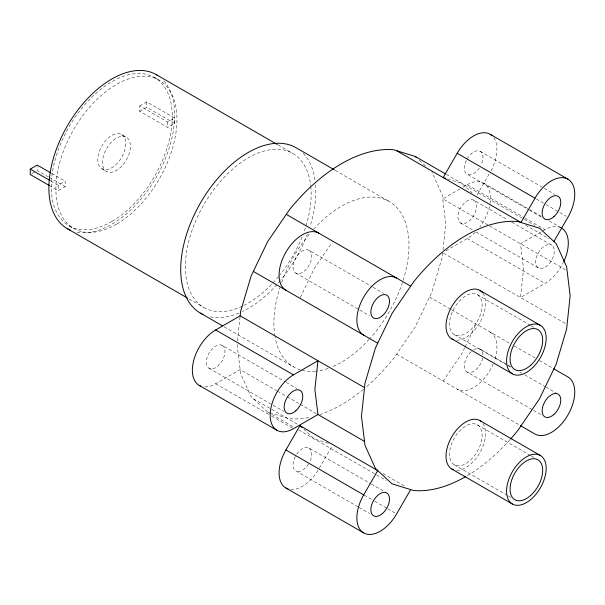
<?xml version="1.0" encoding="UTF-8"?>
<svg xmlns="http://www.w3.org/2000/svg" width="605" height="605" viewBox="0 0 605 605"><rect width="100%" height="100%" fill="white"/><g stroke="black" fill="none" stroke-linecap="round" stroke-linejoin="round"><path stroke-width="0.45" stroke-dasharray="3.02 2.27" d="M237.478 340.781L240.049 316.74M442.716 252.656L442.225 257.231L431.804 292.306L415.219 326.836L393.605 358.462A147.575 85.199 -60 0 1 366.252 386.935M443.011 249.88L445.779 223.986L442.225 194.855L431.804 171.812M300.337 297.456L314.229 268.529L331.805 242.809M464.663 347.777L461.804 353.728L443.162 381.006M465.071 346.922L476.105 323.955M319.311 468.172L332.402 445.492M477.042 194.976L489.664 173.106M139.725 105.92L146.713 101.882L174.663 118.02L174.663 123.405L167.676 127.436L139.725 111.297L139.725 105.92L167.676 122.059L174.663 118.02M31.8 173.605L35.687 171.366M139.725 111.297L146.713 107.266L174.663 123.405M51.017 181.114L58.201 185.259L65.189 181.228L65.189 186.605L58.201 190.643L50.215 186.03M459.861 188.964L442.716 198.863L488.908 225.536M463.127 187.081L467.211 184.722L523.938 217.475M204.898 386.92A32.942 19.02 -60 0 0 215.652 383.751L240.147 369.602L276.621 390.656M445.983 250.773L467.211 238.514A32.942 19.02 -60 0 0 475.175 232.297M560.744 227.624A32.942 19.02 -60 0 0 545.007 229.635L520.512 243.777L523.575 268.907L520.512 297.569L545.007 283.427A32.942 19.02 -60 0 0 563.489 262.237M447.602 178.944L461.804 183.33L472.021 192.806M237.084 344.479L240.639 373.61L251.067 396.653L267.644 412.035L289.258 418.705A147.575 85.199 -60 0 0 310.562 417.155M328.432 443.314L314.229 438.927L304.02 429.459M480.249 151.379L543.456 187.875M544.273 188.344L554.808 194.424M536.325 198.969L545.241 204.112M546.05 204.581L559.012 212.068M559.822 212.537L566.31 216.28M483.682 183.088L541.218 216.31M549.325 220.991L561.478 228.009M466.273 160.506A13.174 7.608 -60 0 0 467.075 174.202L528.664 209.761M529.473 210.23L541.626 217.248M524.747 217.944L545.007 229.635M446.278 174.361L523.393 218.889M524.202 219.358L534.737 225.438M525.541 225.136L549.038 238.703M473.798 200.21A13.174 7.608 -60 0 1 469.624 220.621A13.174 7.608 -60 0 1 458.212 214.026A13.174 7.608 -60 0 1 473.798 200.21L507.837 219.857M511.883 222.194L551.594 245.123A13.174 7.608 -60 0 1 547.419 265.534A13.174 7.608 -60 0 1 536.007 258.948A13.174 7.608 -60 0 1 551.594 245.123M489.717 225.998L565.463 269.732M460.624 223.026L472.777 230.044M476.022 231.919L538.42 267.947M467.211 238.514L545.007 283.427M335.253 170.368L389.196 201.51M278.02 144.928L292.737 153.42M154.275 77.342L158.933 80.026M443.526 253.124L565.463 323.524M477.345 294.658A23.058 13.31 -60 0 1 470.032 330.375A23.058 13.31 -60 0 1 450.067 318.843A23.058 13.31 -60 0 1 477.345 294.658L530.54 325.369M531.356 325.838L533.807 327.26M429.52 297.055L450.77 309.329M451.587 309.798L509.584 343.277M514.189 345.939L535.516 358.251M539.562 360.588L553.9 368.868M121.658 134.529A19.761 11.412 -60 0 1 115.389 165.142A19.761 11.412 -60 0 1 98.275 155.258A19.761 11.412 -60 0 1 121.658 134.529L126.316 137.214A19.761 11.412 -60 0 1 120.047 167.827A19.761 11.412 -60 0 1 102.933 157.95A19.761 11.412 -60 0 1 126.316 137.214M308.958 250.273A13.174 7.608 -60 0 1 304.784 270.685A13.174 7.608 -60 0 1 293.372 264.098A13.174 7.608 -60 0 1 308.958 250.273L372.173 286.762M372.982 287.231L383.517 293.319M480.249 349.168L510.234 366.479M519.96 372.09L521.578 373.028M524.822 374.903L545.082 386.595M545.892 387.064L556.426 393.144M454.287 334.595L507.482 365.307M508.298 365.775L510.749 367.197M295.784 273.097L358.992 309.586M359.809 310.055L369.526 315.666M471.25 351.581A13.174 7.608 -60 0 0 467.075 371.992L532.718 409.887M533.527 410.356L541.626 415.03M101.89 168.757L106.548 171.449M396.577 354.114L520.958 425.92M51.614 173.385L65.189 181.228M48.415 176.925L37.238 170.466L37.238 166.882M49.217 177.386L65.189 186.605M477.345 424.831A23.058 13.31 -60 0 1 470.032 460.549A23.058 13.31 -60 0 1 450.067 449.023A23.058 13.31 -60 0 1 477.345 424.831L530.54 455.542M531.356 456.019L533.807 457.433M69.272 225.945L73.931 228.637M189.085 298.976L203.794 307.469M224.205 326.859L293.667 366.963M454.287 464.769L507.482 495.48M508.298 495.956L510.749 497.37M222.247 345.44A13.174 7.608 -60 0 1 218.065 365.851A13.174 7.608 -60 0 1 206.653 359.264A13.174 7.608 -60 0 1 222.247 345.44L285.454 381.937M286.263 382.405L296.798 388.486M277.43 391.125L286.339 396.275M287.156 396.744L299.309 403.762M300.118 404.231L316.324 413.586M209.065 368.263L272.28 404.76M273.089 405.221L283.624 411.309M253.344 398.771L298.295 424.725M383.116 473.692L405.804 486.791M267.644 412.035L270.919 413.926M271.736 414.395L293.803 427.138M298.704 429.966L375.818 474.486M376.628 474.955L386.353 480.574M215.652 383.751L270.76 415.559M271.569 416.028L293.455 428.665M296.7 454.211A13.174 7.608 -60 0 1 308.958 448.063L370.547 483.614M371.357 484.083L385.945 492.508M364.225 495.177L373.95 500.796M374.76 501.265L386.913 508.283M387.722 508.752L396.638 513.895M295.369 456.42A13.174 7.608 -60 0 0 295.784 470.879L358.183 506.907M358.992 507.376L369.526 513.456M419.303 160.227L426.117 166.541M167.676 122.059L167.676 127.436M146.713 101.882L146.713 107.266M58.201 185.259L58.201 190.643M163.917 80.941A88.935 51.349 -60 0 1 155.848 177.991A88.935 51.349 -60 0 1 75.716 231.957M482.956 293.296A27.996 16.169 -60 0 1 480.113 322.185A27.996 16.169 -60 0 1 456.669 340.184M467.211 184.722A32.942 19.02 -60 0 1 489.71 205.587M489.528 206.441A32.942 19.02 -60 0 1 479.894 226.86M308.958 448.063A13.174 7.608 -60 0 1 309.768 461.751M308.52 464.012A13.174 7.608 -60 0 1 295.784 470.879M493.831 137.698A32.942 19.02 -60 0 1 490.133 172.296M467.075 158.986A13.174 7.608 -60 0 1 479.803 151.152A13.174 7.608 -60 0 1 481.051 165.074M479.334 168.054A13.174 7.608 -60 0 1 467.075 174.202M317.965 470.448A32.942 19.02 -60 0 1 290.725 489.49M490.133 332.054A32.942 19.02 -60 0 1 494.164 361.51M493.204 363.938A32.942 19.02 -60 0 1 457.191 389.106M473.662 349.819A13.174 7.608 -60 0 1 482.979 355.195M482.661 358.168A13.174 7.608 -60 0 1 467.075 371.992M242.219 306.213A88.935 51.349 -60 0 1 185.395 265.081A88.935 51.349 -60 0 1 245.085 159.758A88.935 51.349 -60 0 1 310.668 185.432M310.773 186.378A88.935 51.349 -60 0 1 304.043 231.791M302.061 236.994A88.935 51.349 -60 0 1 279.707 275.177M278.527 276.636A88.935 51.349 -60 0 1 243.089 305.805M363.31 389.423A147.575 85.199 -60 0 1 320.211 414.463M313.7 229.129A95.529 55.153 -60 0 1 402.885 216.378A95.529 55.153 -60 0 1 369.784 338.656M369.163 339.344A95.529 55.153 -60 0 1 332.198 366.834M328.031 368.422A95.529 55.153 -60 0 1 316.498 371.122M315.583 371.22A95.529 55.153 -60 0 1 301.199 370.116M300.314 369.852A95.529 55.153 -60 0 1 275.063 337.076M274.912 336.198A95.529 55.153 -60 0 1 279.843 287.776M281.635 282.497A95.529 55.153 -60 0 1 310.63 232.607M509.932 439.767A147.575 85.199 -60 0 1 465.812 476.536M303.181 153.322A95.529 55.153 -60 0 1 315.175 181.145M315.553 184.812A95.529 55.153 -60 0 1 310.131 226.028M307.423 233.931A95.529 55.153 -60 0 1 280.864 279.934M280.274 280.652A95.529 55.153 -60 0 1 242.393 311.537M239.028 313.042A95.529 55.153 -60 0 1 208.929 316.566M482.956 423.47A27.996 16.169 -60 0 1 479.81 452.88A27.996 16.169 -60 0 1 455.913 470.312M116.856 223.979A85.6 49.421 -60 0 0 168.636 88.822A85.6 49.421 -60 0 0 63.805 150.191A85.6 49.421 -60 0 0 116.856 223.979M112.197 221.286A85.6 49.421 -60 0 0 163.978 86.129A85.6 49.421 -60 0 0 59.146 147.507A85.6 49.421 -60 0 0 112.197 221.286"/><path stroke-width="0.91" d="M200.679 386.096A32.942 19.02 -60 0 1 193.766 360.285A32.942 19.02 -60 0 1 215.652 329.959L240.147 315.818L240.639 311.242L251.067 276.16L267.644 241.637L289.258 210.011A147.575 85.199 -60 0 1 393.605 149.76L415.219 156.438L445.461 173.892M288.192 488.991A32.942 19.02 -60 0 1 285.9 449.961L299.929 425.663L377.724 470.584L363.696 494.875A32.942 19.02 -60 0 0 363.696 532.914A32.942 19.02 -60 0 0 396.638 513.895L410.666 489.596M492.137 135.747A32.942 19.02 -60 0 0 457.191 153.284L443.162 177.575L445.825 178.399M553.9 241.508L567.929 217.218A32.942 19.02 -60 0 0 567.929 179.178A32.942 19.02 -60 0 0 534.986 198.198L520.958 222.489L396.577 150.683M49.413 185.569L30.25 174.505L30.25 169.12L37.238 165.089L50.812 172.924M317.95 414.523L293.455 428.665A32.942 19.02 -60 0 1 270.163 415.211A32.942 19.02 -60 0 1 293.455 374.873L317.95 360.731L314.88 389.393L317.95 414.523L364.528 441.416M490.133 134.265L567.929 179.178M457.191 153.284L534.986 198.198M334.436 169.892L296.026 147.718A95.529 55.153 -60 0 0 199.348 204.898A95.529 55.153 -60 0 0 202.887 314.418M156.241 74.619L277.203 144.459M479.81 290.377L540.371 325.339A27.996 16.169 -60 0 1 531.5 368.717A27.996 16.169 -60 0 1 507.247 354.712A27.996 16.169 -60 0 1 540.371 325.339M286.286 214.359L410.666 286.173M553.9 368.868L567.929 376.968A32.942 19.02 -60 0 1 567.929 415A32.942 19.02 -60 0 1 534.986 434.019L520.398 425.595M451.814 338.876L512.375 373.837M253.344 271.411L377.724 343.224M479.81 420.551L540.371 455.52A27.996 16.169 -60 0 1 531.5 498.891A27.996 16.169 -60 0 1 507.247 484.892A27.996 16.169 -60 0 1 540.371 455.52M30.25 169.12L50.215 180.653M240.147 315.818L364.528 387.623M67.306 228.667L187.452 298.031M200.505 313.171L222.564 325.913M215.652 329.959L293.455 374.873M451.814 469.049L512.375 504.01M199.189 385.377L276.984 430.291M285.9 449.961L363.696 494.875M285.9 488.001L363.696 532.914M415.219 156.438L416.58 157.701M299.929 425.663L301.971 427.561M70.498 230.263A88.935 51.349 -60 0 1 66.535 127.315A88.935 51.349 -60 0 1 157.754 75.557M453.349 339.587A27.996 16.169 -60 0 1 452.57 305.283A27.996 16.169 -60 0 1 482.419 292.593M510.567 439.048A147.575 85.199 -60 0 0 517.986 430.268L539.599 398.65L556.184 364.119L566.605 329.037L570.16 295.8L566.605 266.669L556.184 243.626L539.599 228.244L517.986 221.574A147.575 85.199 -60 0 0 413.639 281.817L392.025 313.443L375.448 347.973L365.019 383.056L361.465 416.293L365.019 445.424L375.448 468.467L392.025 483.849L413.639 490.519A147.575 85.199 -60 0 0 465.812 476.536M285.9 290.211A32.942 19.02 -60 0 1 285.9 252.172A32.942 19.02 -60 0 1 318.843 233.159M363.696 335.125A32.942 19.02 -60 0 1 363.696 297.085A32.942 19.02 -60 0 1 396.638 278.073M561.478 228.009A32.942 19.02 -60 0 1 563.852 261.458M453.349 469.76A27.996 16.169 -60 0 1 451.814 436.719A27.996 16.169 -60 0 1 481.194 421.526M530.593 495.51A23.058 13.31 -60 0 0 537.905 459.792A23.058 13.31 -60 0 0 510.628 483.985A23.058 13.31 -60 0 0 530.593 495.51M530.593 365.337A23.058 13.31 -60 0 0 537.905 329.619A23.058 13.31 -60 0 0 510.628 353.812A23.058 13.31 -60 0 0 530.593 365.337M382.579 513.388A13.174 7.608 -60 0 0 386.754 492.977A13.174 7.608 -60 0 0 371.168 506.793A13.174 7.608 -60 0 0 382.579 513.388M295.86 410.765A13.174 7.608 -60 0 0 300.042 390.354A13.174 7.608 -60 0 0 284.456 404.178A13.174 7.608 -60 0 0 295.86 410.765M553.87 414.493A13.174 7.608 -60 0 0 558.044 394.082A13.174 7.608 -60 0 0 542.458 407.906A13.174 7.608 -60 0 0 553.87 414.493M382.579 315.598A13.174 7.608 -60 0 0 386.754 295.187A13.174 7.608 -60 0 0 371.168 309.011A13.174 7.608 -60 0 0 382.579 315.598M553.87 216.703A13.174 7.608 -60 0 0 558.044 196.292A13.174 7.608 -60 0 0 542.458 210.116A13.174 7.608 -60 0 0 553.87 216.703"/></g></svg>
